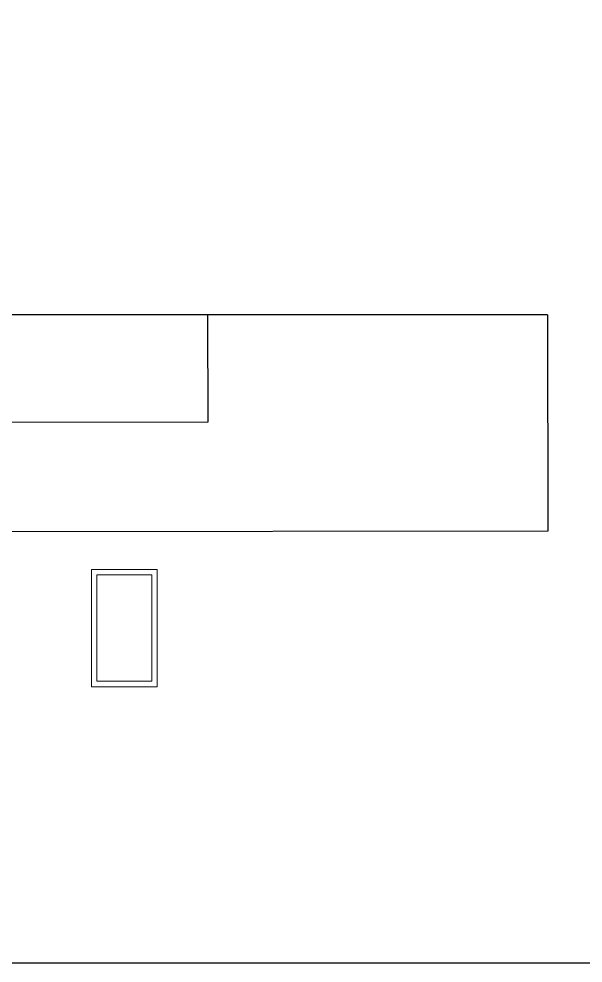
# Model space of a CAD drawing. Header units: metres. Extents: x -39 to 21688, y -24 to 9022.
# Drawn here: x 308.219 to 309.76, y 50.447 to 53.024 of the extents above; entities that cross this region are included whole.
import ezdxf

# ---------------------------------------------------------------- set-up
doc = ezdxf.new("R2010")
doc.units = ezdxf.units.M
doc.header["$MEASUREMENT"] = 0
doc.linetypes.add('CONTINUA', pattern=[0])
for name, color, linetype in [('AR-CALLES', 4, 'Continuous'), ('AR-MOBILIRIO', 1, 'Continuous'), ('AR-MUROS', 6, 'Continuous')]:
    doc.layers.add(name, color=color, linetype=linetype)

# ---------------------------------------------------------------- blocks, each defined once
blk = doc.blocks.new('AR-MOB. RECEPCION')
at = {"layer": 'AR-MOBILIRIO', "extrusion": (5.25001e-07, -5.22836e-07, 1)}
for p, q in [((-0.5947, 2.835, 0), (-0.004, 2.8359, 0)), ((-0.0046, 2.8359, 0), (-0.0002, 0.1339, 0))]:
    blk.add_line(p, q, dxfattribs=at)
at = {"layer": 'AR-MOBILIRIO', "extrusion": (-1.60905e-07, -3.9026e-07, 1)}
for p, q in [((-0.5947, 2.835, 0), (-0.5947, -2.8519, 0)), ((-0.3013, 0.8334, 0), (-0.3031, 1.9084, 0))]:
    blk.add_line(p, q, dxfattribs=at)
at = {"layer": 'AR-MOBILIRIO', "extrusion": (5.24564e-07, -2.55444e-07, 1)}
for q in [(-0.5947, 1.908, 0), (-0.3031, 1.9084, 0)]:
    blk.add_line((-0.3031, 1.9084, 0), q, dxfattribs=at)
at = {"layer": 'AR-MOBILIRIO', "linetype": 'CONTINUA', "lineweight": 5, "elevation": 0}
for points in [[(0.1001, 1.5896), (0.4201, 1.5896), (0.4201, 1.7696), (0.1001, 1.7696)], [(0.4051, 1.6046), (0.4051, 1.7546), (0.1151, 1.7546), (0.1151, 1.6046)]]:
    blk.add_lwpolyline(points, close=True, dxfattribs=at)

msp = doc.modelspace()

# ---------------------------------------------------------------- linework, layer by layer
at = {"layer": 'AR-MUROS'}
msp.add_lwpolyline([(317.72871, 50.44698), (303.65483, 50.44698), (303.65483, 56.29698)], dxfattribs=at)

# ---------------------------------------------------------------- block references
at = {"layer": 'AR-CALLES', "rotation": 270}
msp.add_blockref('AR-MOB. RECEPCION', (306.82775, 51.62137, 0), dxfattribs=at)

doc.saveas('drawing.dxf')
